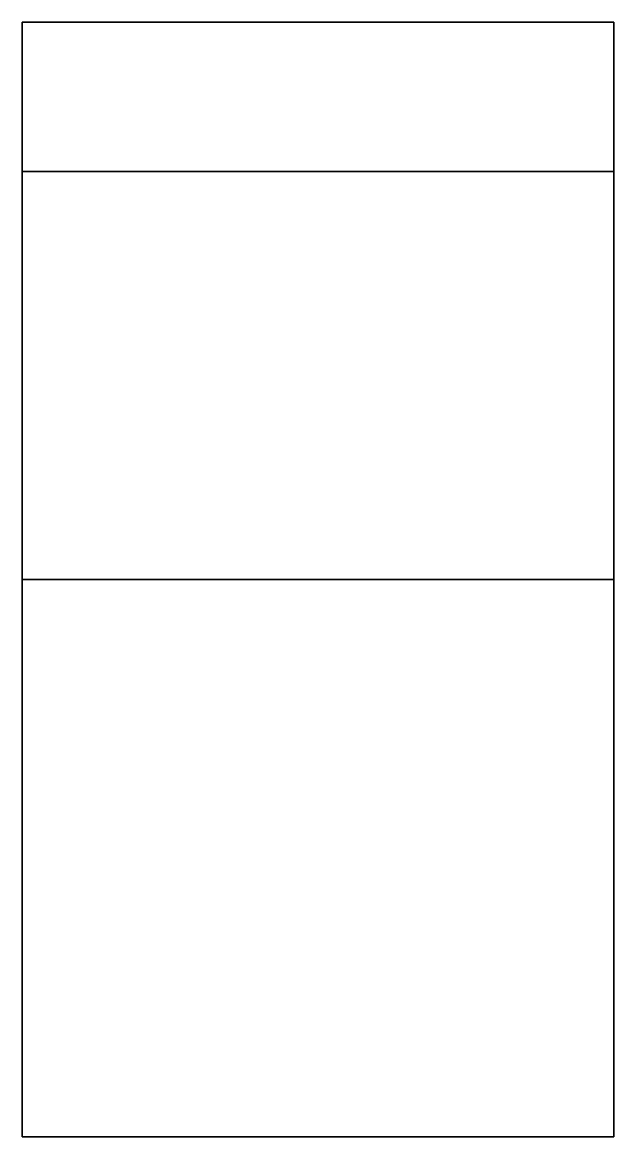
# Model space of a CAD drawing. Extents: x -0.26 to 0.26, y 0 to 0.98.
import ezdxf

# ---------------------------------------------------------------- set-up
doc = ezdxf.new("R2010")
doc.units = 0
doc.layers.add('SLEEVE', color=5, linetype='CONTINUOUS')

msp = doc.modelspace()

# ---------------------------------------------------------------- linework, layer by layer
at = {"layer": 'SLEEVE'}
for points in [[(-0.26, 0.98), (-0.26, 0.8487, 0.49), (0.26, 0.8487, 0.49), (0.26, 0.98)], [(-0.26, 0.8487, -0.49), (-0.26, 0.98), (0.26, 0.98), (0.26, 0.8487, -0.49)], [(-0.26, 0.8487, 0.49), (-0.26, 0.49, 0.8487), (0.26, 0.49, 0.8487), (0.26, 0.8487, 0.49)], [(-0.26, 0.49, -0.8487), (-0.26, 0.8487, -0.49), (0.26, 0.8487, -0.49), (0.26, 0.49, -0.8487)], [(-0.26, 0.49, 0.8487), (-0.26, 0, 0.98), (0.26, 0, 0.98), (0.26, 0.49, 0.8487)], [(-0.26, 0, -0.98), (-0.26, 0.49, -0.8487), (0.26, 0.49, -0.8487), (0.26, 0, -0.98)]]:
    msp.add_3dface(points, dxfattribs=at)

doc.saveas('drawing.dxf')
